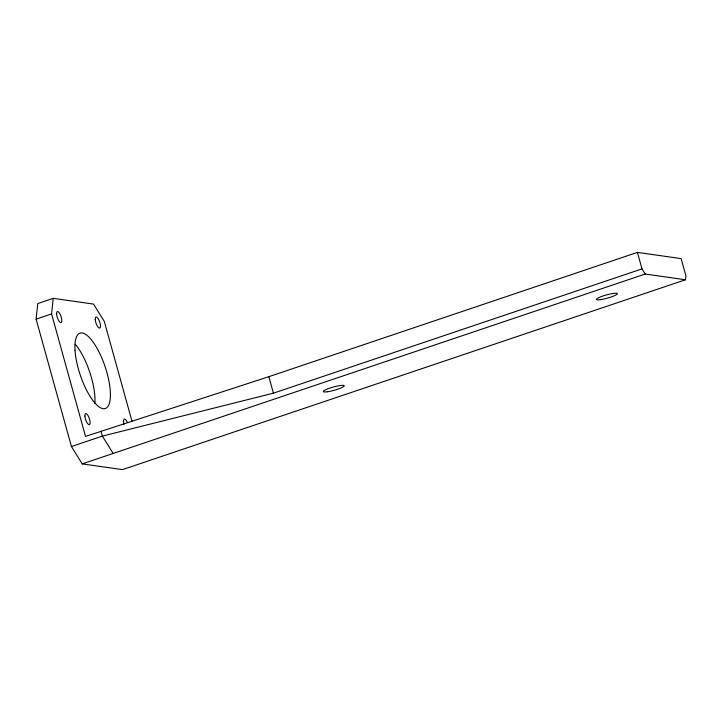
<?xml version="1.0" encoding="UTF-8"?>
<svg xmlns="http://www.w3.org/2000/svg" width="722" height="722" viewBox="0 0 722 722"><rect width="100%" height="100%" fill="white"/><g stroke="black" fill="none" stroke-linecap="round" stroke-linejoin="round"><path stroke-width="1.08" d="M53.238 298.348L51.569 313.926L85.53 436.395L268.855 376.676L637.418 252.384L681.135 258.611L685.9 275.786L685.476 279.766L122.505 469.616L82.227 463.885L71.433 446.539L36.1 319.133L37.77 303.565L53.238 298.348L93.517 304.079L104.311 321.425L131.973 421.143M36.1 319.133L51.569 313.926M71.433 446.539L102.362 436.106L273.43 393.174L641.993 268.882L645.197 274.035L685.476 279.766M82.227 463.885L645.197 274.035M113.164 453.452L102.362 436.106L100.999 431.178M637.418 252.384L641.993 268.882M268.855 376.676L273.43 393.174M75.296 344.295A39.764 13.113 71.4 0 1 94.871 403.309M124.04 424.31A5.875 1.94 71.4 0 1 124.112 419.13A5.875 1.94 71.4 0 1 127.225 422.081M327.292 391.775A10.893 1.688 -15.5 0 0 344.168 386.089A10.893 1.688 -15.5 0 0 329.837 388.093A10.893 1.688 -15.5 0 0 327.292 391.775M95.25 319.503A5.875 1.94 71.4 0 0 99.41 328.158A5.875 1.94 71.4 0 0 98.923 320.026A5.875 1.94 71.4 0 0 95.25 319.503M56.596 314.007A5.875 1.94 71.4 0 0 60.756 322.662A5.875 1.94 71.4 0 0 60.269 314.53A5.875 1.94 71.4 0 0 56.596 314.007M84.898 416.053A5.875 1.94 71.4 0 0 89.059 424.707A5.875 1.94 71.4 0 0 88.562 416.576A5.875 1.94 71.4 0 0 84.898 416.053M75.016 350.143A39.764 13.113 71.4 0 0 103.183 408.697A39.764 13.113 71.4 0 0 99.853 353.681A39.764 13.113 71.4 0 0 75.016 350.143M600.424 299.666A10.893 1.688 -15.5 0 0 617.301 293.98A10.893 1.688 -15.5 0 0 602.969 295.984A10.893 1.688 -15.5 0 0 600.424 299.666"/></g></svg>
